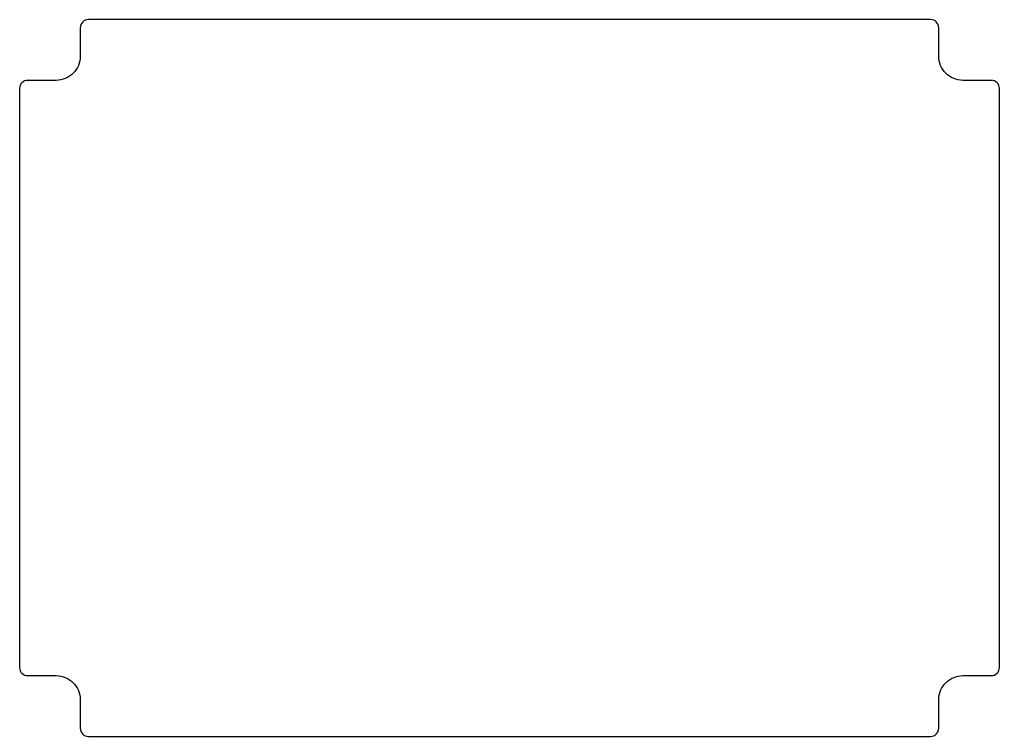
# Model space of a CAD drawing. Header units: millimetres. Extents: x -121 to 121, y -89 to 89.
import ezdxf

# ---------------------------------------------------------------- set-up
doc = ezdxf.new("R2010")
doc.units = ezdxf.units.MM
doc.layers.get('0').update_dxf_attribs({"linetype": 'CONTINUOUS'})

msp = doc.modelspace()

# ---------------------------------------------------------------- linework, layer by layer
msp.add_lwpolyline([(106, -86.5), (106, -79.5, -0.414214), (112, -73.5), (119, -73.5, 0.414214), (121, -71.5), (121, 71.5, 0.414214), (119, 73.5), (112, 73.5, -0.414214), (106, 79.5), (106, 86.5, 0.414214), (104, 88.5), (-104, 88.5, 0.414214), (-106, 86.5), (-106, 79.5, -0.414214), (-112, 73.5), (-119, 73.5, 0.414214), (-121, 71.5), (-121, -71.5, 0.414214), (-119, -73.5), (-112, -73.5, -0.414214), (-106, -79.5), (-106, -86.5, 0.414214), (-104, -88.5), (104, -88.5, 0.414214)], format="xyb", close=True)

doc.saveas('drawing.dxf')
